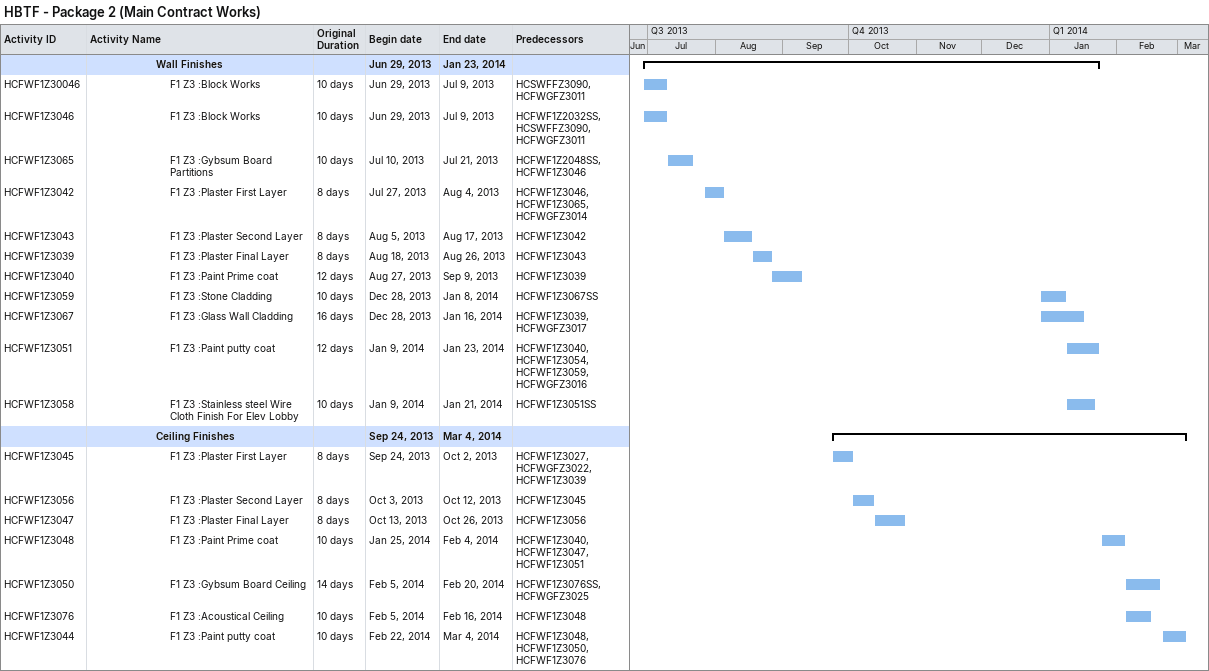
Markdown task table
HBTF - Package 2 (Main Contract Works)

| ID | Level | Task | Original duration | Start | Finish | Predecessors |
|---|---|---|---|---|---|---|
|  | 6 | **Wall Finishes** |  | 2013-06-29 | 2014-01-23 |  |
| HCFWF1Z30046 | 7 | F1 Z3 :Block Works | 10d | 2013-06-29 | 2013-07-09 | HCSWFFZ3090, HCFWGFZ3011 |
| HCFWF1Z3046 | 7 | F1 Z3 :Block Works | 10d | 2013-06-29 | 2013-07-09 | HCFWF1Z2032SS, HCSWFFZ3090, HCFWGFZ3011 |
| HCFWF1Z3065 | 7 | F1 Z3 :Gybsum Board Partitions | 10d | 2013-07-10 | 2013-07-21 | HCFWF1Z2048SS, HCFWF1Z3046 |
| HCFWF1Z3042 | 7 | F1 Z3 :Plaster First Layer | 8d | 2013-07-27 | 2013-08-04 | HCFWF1Z3046, HCFWF1Z3065, HCFWGFZ3014 |
| HCFWF1Z3043 | 7 | F1 Z3 :Plaster Second Layer | 8d | 2013-08-05 | 2013-08-17 | HCFWF1Z3042 |
| HCFWF1Z3039 | 7 | F1 Z3 :Plaster Final Layer | 8d | 2013-08-18 | 2013-08-26 | HCFWF1Z3043 |
| HCFWF1Z3040 | 7 | F1 Z3 :Paint Prime coat | 12d | 2013-08-27 | 2013-09-09 | HCFWF1Z3039 |
| HCFWF1Z3059 | 7 | F1 Z3 :Stone Cladding | 10d | 2013-12-28 | 2014-01-08 | HCFWF1Z3067SS |
| HCFWF1Z3067 | 7 | F1 Z3 :Glass Wall Cladding | 16d | 2013-12-28 | 2014-01-16 | HCFWF1Z3039, HCFWGFZ3017 |
| HCFWF1Z3051 | 7 | F1 Z3 :Paint putty coat | 12d | 2014-01-09 | 2014-01-23 | HCFWF1Z3040, HCFWF1Z3054, HCFWF1Z3059, HCFWGFZ3016 |
| HCFWF1Z3058 | 7 | F1 Z3 :Stainless steel Wire Cloth Finish For Elev Lobby | 10d | 2014-01-09 | 2014-01-21 | HCFWF1Z3051SS |
|  | 6 | **Ceiling Finishes** |  | 2013-09-24 | 2014-03-04 |  |
| HCFWF1Z3045 | 7 | F1 Z3 :Plaster First Layer | 8d | 2013-09-24 | 2013-10-02 | HCFWF1Z3027, HCFWGFZ3022, HCFWF1Z3039 |
| HCFWF1Z3056 | 7 | F1 Z3 :Plaster Second Layer | 8d | 2013-10-03 | 2013-10-12 | HCFWF1Z3045 |
| HCFWF1Z3047 | 7 | F1 Z3 :Plaster Final Layer | 8d | 2013-10-13 | 2013-10-26 | HCFWF1Z3056 |
| HCFWF1Z3048 | 7 | F1 Z3 :Paint Prime coat | 10d | 2014-01-25 | 2014-02-04 | HCFWF1Z3040, HCFWF1Z3047, HCFWF1Z3051 |
| HCFWF1Z3050 | 7 | F1 Z3 :Gybsum Board Ceiling | 14d | 2014-02-05 | 2014-02-20 | HCFWF1Z3076SS, HCFWGFZ3025 |
| HCFWF1Z3076 | 7 | F1 Z3 :Acoustical Ceiling | 10d | 2014-02-05 | 2014-02-16 | HCFWF1Z3048 |
| HCFWF1Z3044 | 7 | F1 Z3 :Paint putty coat | 10d | 2014-02-22 | 2014-03-04 | HCFWF1Z3048, HCFWF1Z3050, HCFWF1Z3076 |
